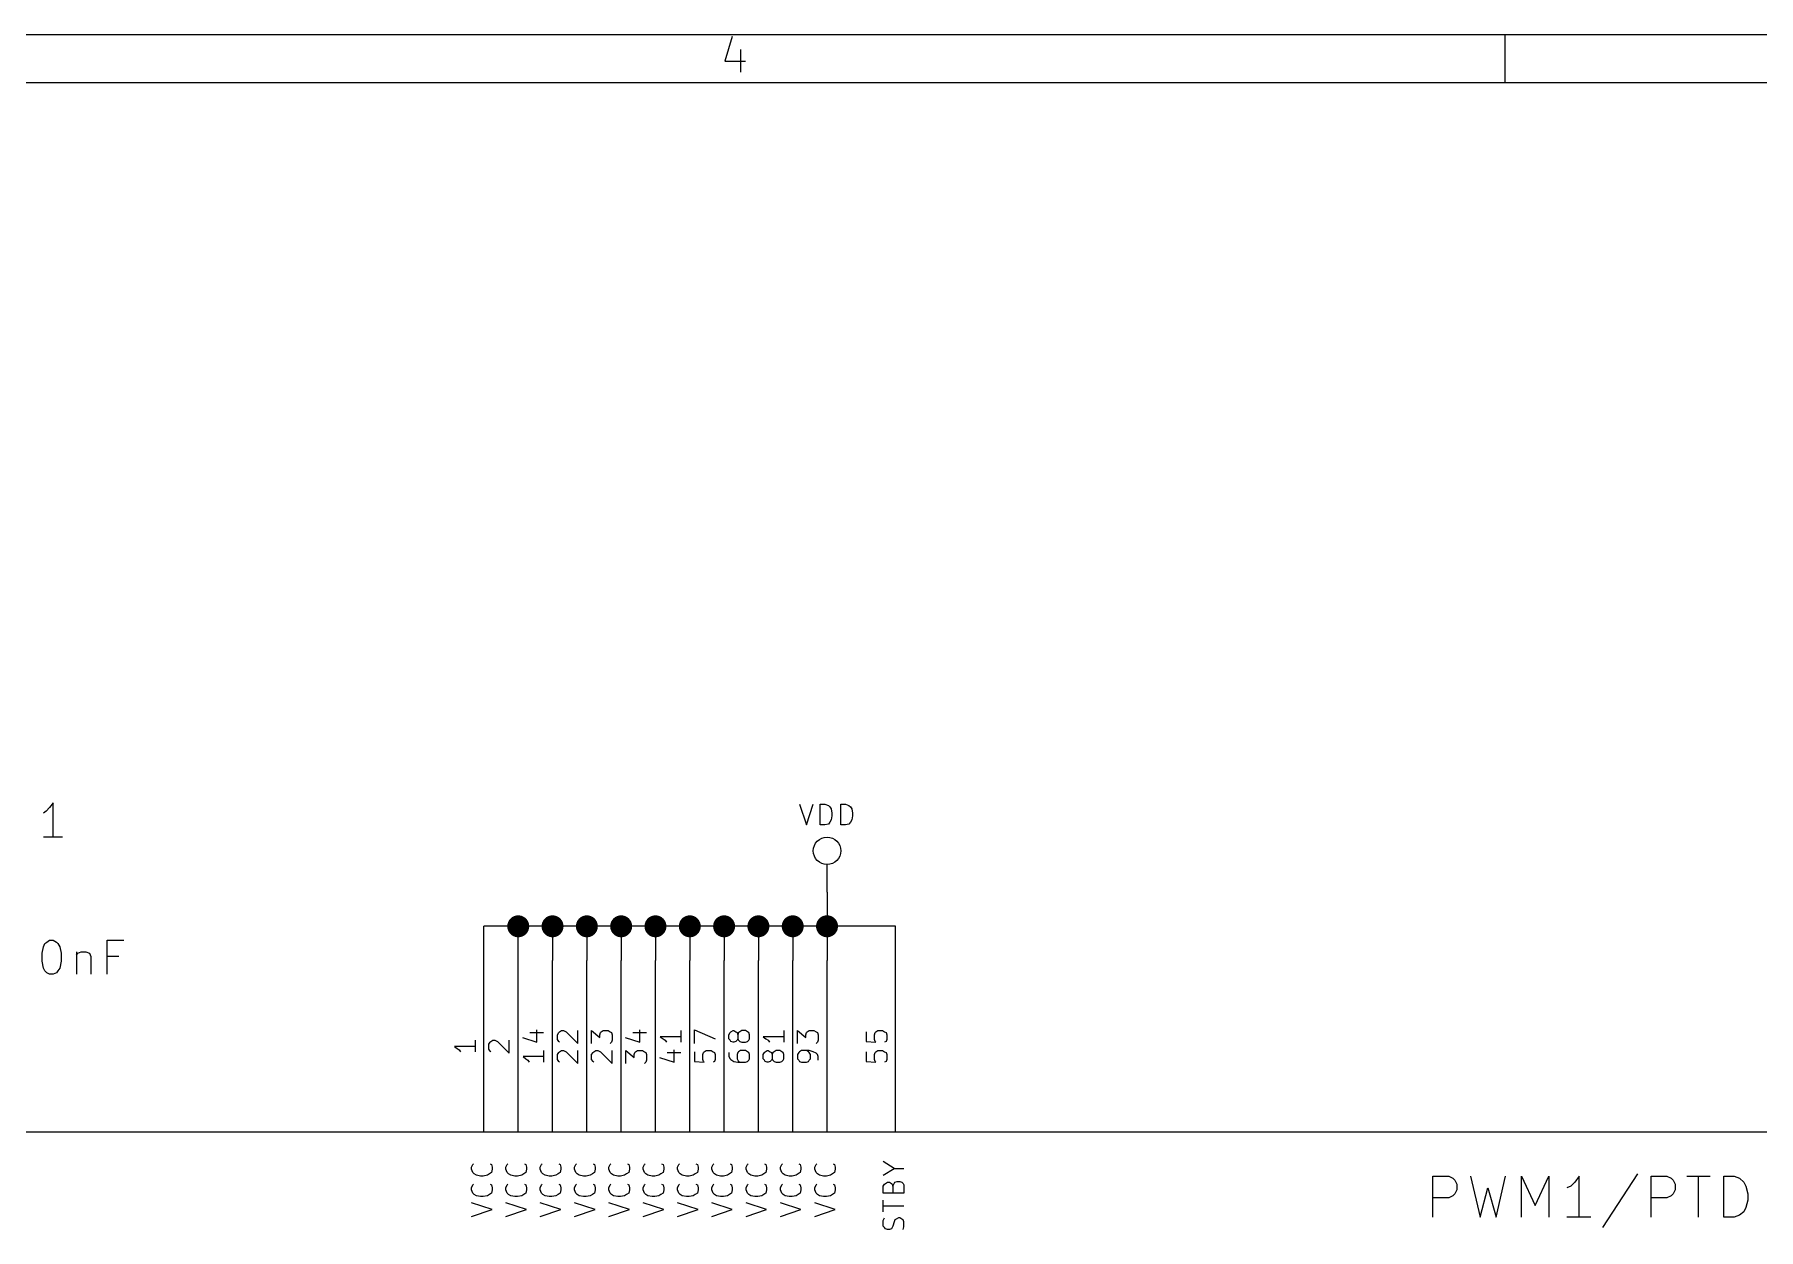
# Model space of a CAD drawing. Extents: x 4000 to 161350, y 4000 to 113000.
# Drawn here: x 72450 to 97575, y 95580 to 113000 of the extents above; entities that cross this region are included whole.
import ezdxf

# ---------------------------------------------------------------- set-up
doc = ezdxf.new("R2010")
doc.units = 0
for name, color, linetype in [('BLACK', 1, 'CONTINUOUS'), ('CYAN', 4, 'CONTINUOUS'), ('GREEN', 3, 'CONTINUOUS'), ('RED', 5, 'CONTINUOUS')]:
    doc.layers.add(name, color=color, linetype=linetype)

msp = doc.modelspace()

# ---------------------------------------------------------------- linework, layer by layer
at = {"layer": 'BLACK'}
for p, q in [((4000, 113000), (161350, 113000)), ((82620, 112970), (82510, 112610)), ((93880, 113000), (93880, 112300)), ((82510, 112610), (82810, 112610)), ((82740, 112780), (82740, 112450)), ((4700, 112300), (160650, 112300))]:
    msp.add_line(p, q, dxfattribs=at)
at = {"layer": 'CYAN'}
for p, q in [((72720, 101800), (72670, 101730)), ((72720, 101300), (72720, 101800)), ((83600, 101780), (83700, 101480)), ((83700, 101480), (83800, 101780)), ((83900, 101480), (83900, 101780)), ((83900, 101780), (83970, 101780)), ((83970, 101780), (84020, 101760)), ((84020, 101760), (84040, 101740)), ((84200, 101480), (84200, 101780)), ((84200, 101780), (84270, 101780)), ((84270, 101780), (84320, 101760)), ((84320, 101760), (84340, 101740)), ((72620, 101680), (72580, 101650)), ((72670, 101730), (72620, 101680)), ((84040, 101520), (84020, 101490)), ((84040, 101740), (84060, 101710)), ((84060, 101550), (84040, 101520)), ((84060, 101710), (84070, 101650)), ((84070, 101610), (84060, 101550)), ((84070, 101650), (84070, 101610)), ((84340, 101520), (84320, 101490)), ((84340, 101740), (84360, 101710)), ((84360, 101550), (84340, 101520)), ((84360, 101710), (84370, 101650)), ((84370, 101610), (84360, 101550)), ((84370, 101650), (84370, 101610)), ((72860, 101300), (72580, 101300)), ((83970, 101480), (83900, 101480)), ((84020, 101490), (83970, 101480)), ((84270, 101480), (84200, 101480)), ((84320, 101490), (84270, 101480)), ((72580, 99700), (72600, 99750)), ((72600, 99750), (72630, 99770)), ((72630, 99770), (72670, 99800)), ((72670, 99800), (72720, 99800)), ((72720, 99800), (72770, 99770)), ((72770, 99770), (72790, 99750)), ((72790, 99750), (72820, 99700)), ((73510, 99300), (73510, 99800)), ((73510, 99800), (73750, 99800)), ((72560, 99610), (72580, 99700)), ((72560, 99490), (72560, 99610)), ((72820, 99700), (72840, 99610)), ((72840, 99610), (72840, 99490)), ((73060, 99630), (73060, 99300)), ((73060, 99580), (73080, 99610)), ((73080, 99610), (73130, 99630)), ((73130, 99630), (73200, 99630)), ((73200, 99630), (73250, 99610)), ((73250, 99610), (73270, 99560)), ((73270, 99560), (73270, 99300)), ((73680, 99560), (73510, 99560)), ((72580, 99390), (72560, 99490)), ((72600, 99350), (72580, 99390)), ((72630, 99320), (72600, 99350)), ((72670, 99300), (72630, 99320)), ((72720, 99300), (72670, 99300)), ((72770, 99320), (72720, 99300)), ((72790, 99350), (72770, 99320)), ((72820, 99390), (72790, 99350)), ((72840, 99490), (72820, 99390)), ((78820, 96490), (78840, 96530)), ((78820, 96460), (78820, 96490)), ((78840, 96530), (78850, 96540)), ((79090, 96540), (79110, 96530)), ((79110, 96530), (79120, 96490)), ((79120, 96490), (79120, 96460)), ((79320, 96490), (79340, 96530)), ((79320, 96460), (79320, 96490)), ((79340, 96530), (79350, 96540)), ((79590, 96540), (79610, 96530)), ((79610, 96530), (79620, 96490)), ((79620, 96490), (79620, 96460)), ((79820, 96490), (79840, 96530)), ((79820, 96460), (79820, 96490)), ((79840, 96530), (79850, 96540)), ((80090, 96540), (80110, 96530)), ((80110, 96530), (80120, 96490)), ((80120, 96490), (80120, 96460)), ((80320, 96490), (80340, 96530)), ((80320, 96460), (80320, 96490)), ((80340, 96530), (80350, 96540)), ((80590, 96540), (80610, 96530)), ((80610, 96530), (80620, 96490)), ((80620, 96490), (80620, 96460)), ((80820, 96490), (80840, 96530)), ((80820, 96460), (80820, 96490)), ((80840, 96530), (80850, 96540)), ((81090, 96540), (81110, 96530)), ((81110, 96530), (81120, 96490)), ((81120, 96490), (81120, 96460)), ((81320, 96490), (81340, 96530)), ((81320, 96460), (81320, 96490)), ((81340, 96530), (81350, 96540)), ((81590, 96540), (81610, 96530)), ((81610, 96530), (81620, 96490)), ((81620, 96490), (81620, 96460)), ((81820, 96490), (81840, 96530)), ((81820, 96460), (81820, 96490)), ((81840, 96530), (81850, 96540)), ((82090, 96540), (82110, 96530)), ((82110, 96530), (82120, 96490)), ((82120, 96490), (82120, 96460)), ((82320, 96490), (82340, 96530)), ((82320, 96460), (82320, 96490)), ((82340, 96530), (82350, 96540)), ((82590, 96540), (82610, 96530)), ((82610, 96530), (82620, 96490)), ((82620, 96490), (82620, 96460)), ((82820, 96490), (82840, 96530)), ((82820, 96460), (82820, 96490)), ((82840, 96530), (82850, 96540)), ((83090, 96540), (83110, 96530)), ((83110, 96530), (83120, 96490)), ((83120, 96490), (83120, 96460)), ((83320, 96490), (83340, 96530)), ((83320, 96460), (83320, 96490)), ((83340, 96530), (83350, 96540)), ((83590, 96540), (83610, 96530)), ((83610, 96530), (83620, 96490)), ((83620, 96490), (83620, 96460)), ((83820, 96490), (83840, 96530)), ((83820, 96460), (83820, 96490)), ((83840, 96530), (83850, 96540)), ((84090, 96540), (84110, 96530)), ((84110, 96530), (84120, 96490)), ((84120, 96490), (84120, 96460)), ((84980, 96470), (84820, 96570)), ((78840, 96410), (78820, 96460)), ((78820, 96190), (78840, 96230)), ((78860, 96390), (78840, 96410)), ((78840, 96230), (78850, 96240)), ((78890, 96370), (78860, 96390)), ((78950, 96360), (78890, 96370)), ((78990, 96360), (78950, 96360)), ((79050, 96370), (78990, 96360)), ((79080, 96390), (79050, 96370)), ((79110, 96410), (79080, 96390)), ((79090, 96240), (79110, 96230)), ((79120, 96460), (79110, 96410)), ((79110, 96230), (79120, 96190)), ((79340, 96410), (79320, 96460)), ((79320, 96190), (79340, 96230)), ((79360, 96390), (79340, 96410)), ((79340, 96230), (79350, 96240)), ((79390, 96370), (79360, 96390)), ((79450, 96360), (79390, 96370)), ((79490, 96360), (79450, 96360)), ((79550, 96370), (79490, 96360)), ((79580, 96390), (79550, 96370)), ((79610, 96410), (79580, 96390)), ((79590, 96240), (79610, 96230)), ((79620, 96460), (79610, 96410)), ((79610, 96230), (79620, 96190)), ((79840, 96410), (79820, 96460)), ((79820, 96190), (79840, 96230)), ((79860, 96390), (79840, 96410)), ((79840, 96230), (79850, 96240)), ((79890, 96370), (79860, 96390)), ((79950, 96360), (79890, 96370)), ((79990, 96360), (79950, 96360)), ((80050, 96370), (79990, 96360)), ((80080, 96390), (80050, 96370)), ((80110, 96410), (80080, 96390)), ((80090, 96240), (80110, 96230)), ((80120, 96460), (80110, 96410)), ((80110, 96230), (80120, 96190)), ((80340, 96410), (80320, 96460)), ((80320, 96190), (80340, 96230)), ((80360, 96390), (80340, 96410)), ((80340, 96230), (80350, 96240)), ((80390, 96370), (80360, 96390)), ((80450, 96360), (80390, 96370)), ((80490, 96360), (80450, 96360)), ((80550, 96370), (80490, 96360)), ((80580, 96390), (80550, 96370)), ((80610, 96410), (80580, 96390)), ((80590, 96240), (80610, 96230)), ((80620, 96460), (80610, 96410)), ((80610, 96230), (80620, 96190)), ((80840, 96410), (80820, 96460)), ((80820, 96190), (80840, 96230)), ((80860, 96390), (80840, 96410)), ((80840, 96230), (80850, 96240)), ((80890, 96370), (80860, 96390)), ((80950, 96360), (80890, 96370)), ((80990, 96360), (80950, 96360)), ((81050, 96370), (80990, 96360)), ((81080, 96390), (81050, 96370)), ((81110, 96410), (81080, 96390)), ((81090, 96240), (81110, 96230)), ((81120, 96460), (81110, 96410)), ((81110, 96230), (81120, 96190)), ((81340, 96410), (81320, 96460)), ((81320, 96190), (81340, 96230)), ((81360, 96390), (81340, 96410)), ((81340, 96230), (81350, 96240)), ((81390, 96370), (81360, 96390)), ((81450, 96360), (81390, 96370)), ((81490, 96360), (81450, 96360)), ((81550, 96370), (81490, 96360)), ((81580, 96390), (81550, 96370)), ((81610, 96410), (81580, 96390)), ((81590, 96240), (81610, 96230)), ((81620, 96460), (81610, 96410)), ((81610, 96230), (81620, 96190)), ((81840, 96410), (81820, 96460)), ((81820, 96190), (81840, 96230)), ((81860, 96390), (81840, 96410)), ((81840, 96230), (81850, 96240)), ((81890, 96370), (81860, 96390)), ((81950, 96360), (81890, 96370)), ((81990, 96360), (81950, 96360)), ((82050, 96370), (81990, 96360)), ((82080, 96390), (82050, 96370)), ((82110, 96410), (82080, 96390)), ((82090, 96240), (82110, 96230)), ((82120, 96460), (82110, 96410)), ((82110, 96230), (82120, 96190)), ((82340, 96410), (82320, 96460)), ((82320, 96190), (82340, 96230)), ((82360, 96390), (82340, 96410)), ((82340, 96230), (82350, 96240)), ((82390, 96370), (82360, 96390)), ((82450, 96360), (82390, 96370)), ((82490, 96360), (82450, 96360)), ((82550, 96370), (82490, 96360)), ((82580, 96390), (82550, 96370)), ((82610, 96410), (82580, 96390)), ((82590, 96240), (82610, 96230)), ((82620, 96460), (82610, 96410)), ((82610, 96230), (82620, 96190)), ((82840, 96410), (82820, 96460)), ((82820, 96190), (82840, 96230)), ((82860, 96390), (82840, 96410)), ((82840, 96230), (82850, 96240)), ((82890, 96370), (82860, 96390)), ((82950, 96360), (82890, 96370)), ((82990, 96360), (82950, 96360)), ((83050, 96370), (82990, 96360)), ((83080, 96390), (83050, 96370)), ((83110, 96410), (83080, 96390)), ((83090, 96240), (83110, 96230)), ((83120, 96460), (83110, 96410)), ((83110, 96230), (83120, 96190)), ((83340, 96410), (83320, 96460)), ((83320, 96190), (83340, 96230)), ((83360, 96390), (83340, 96410)), ((83340, 96230), (83350, 96240)), ((83390, 96370), (83360, 96390)), ((83450, 96360), (83390, 96370)), ((83490, 96360), (83450, 96360)), ((83550, 96370), (83490, 96360)), ((83580, 96390), (83550, 96370)), ((83610, 96410), (83580, 96390)), ((83590, 96240), (83610, 96230)), ((83620, 96460), (83610, 96410)), ((83610, 96230), (83620, 96190)), ((83840, 96410), (83820, 96460)), ((83820, 96190), (83840, 96230)), ((83860, 96390), (83840, 96410)), ((83840, 96230), (83850, 96240)), ((83890, 96370), (83860, 96390)), ((83950, 96360), (83890, 96370)), ((83990, 96360), (83950, 96360)), ((84050, 96370), (83990, 96360)), ((84080, 96390), (84050, 96370)), ((84110, 96410), (84080, 96390)), ((84090, 96240), (84110, 96230)), ((84120, 96460), (84110, 96410)), ((84110, 96230), (84120, 96190)), ((84820, 96370), (84980, 96470)), ((84820, 96210), (84840, 96240)), ((84840, 96240), (84850, 96250)), ((84850, 96250), (84880, 96270)), ((84880, 96270), (84910, 96270)), ((84910, 96270), (84940, 96250)), ((84940, 96250), (84950, 96240)), ((84950, 96240), (84960, 96210)), ((84960, 96210), (84980, 96250)), ((84980, 96470), (85120, 96470)), ((84980, 96250), (84990, 96270)), ((84990, 96270), (85020, 96280)), ((85020, 96280), (85060, 96280)), ((85060, 96280), (85090, 96270)), ((85090, 96270), (85110, 96250)), ((85110, 96250), (85120, 96230)), ((85120, 96230), (85120, 96110)), ((92830, 95760), (92830, 96360)), ((92830, 96360), (93060, 96360)), ((93060, 96360), (93120, 96330)), ((93120, 96330), (93150, 96300)), ((93150, 96300), (93180, 96240)), ((93180, 96240), (93180, 96160)), ((93380, 96360), (93520, 95760)), ((93750, 95760), (93890, 96360)), ((94120, 95760), (94120, 96360)), ((94120, 96360), (94320, 95930)), ((94320, 95930), (94520, 96360)), ((94520, 96360), (94520, 95760)), ((94900, 96270), (94840, 96210)), ((94960, 96360), (94900, 96270)), ((94960, 95760), (94960, 96360)), ((95810, 96390), (95300, 95610)), ((96010, 95760), (96010, 96360)), ((96010, 96360), (96240, 96360)), ((96240, 96360), (96300, 96330)), ((96300, 96330), (96330, 96300)), ((96330, 96300), (96360, 96240)), ((96360, 96240), (96360, 96160)), ((96530, 96360), (96870, 96360)), ((96700, 95760), (96700, 96360)), ((97070, 95760), (97070, 96360)), ((97070, 96360), (97220, 96360)), ((97220, 96360), (97300, 96330)), ((97300, 96330), (97360, 96270)), ((97360, 96270), (97390, 96210)), ((78820, 96160), (78820, 96190)), ((78840, 96110), (78820, 96160)), ((78860, 96090), (78840, 96110)), ((78890, 96070), (78860, 96090)), ((78950, 96060), (78890, 96070)), ((78990, 96060), (78950, 96060)), ((79050, 96070), (78990, 96060)), ((79080, 96090), (79050, 96070)), ((79110, 96110), (79080, 96090)), ((79120, 96160), (79110, 96110)), ((79120, 96190), (79120, 96160)), ((79320, 96160), (79320, 96190)), ((79340, 96110), (79320, 96160)), ((79360, 96090), (79340, 96110)), ((79390, 96070), (79360, 96090)), ((79450, 96060), (79390, 96070)), ((79490, 96060), (79450, 96060)), ((79550, 96070), (79490, 96060)), ((79580, 96090), (79550, 96070)), ((79610, 96110), (79580, 96090)), ((79620, 96160), (79610, 96110)), ((79620, 96190), (79620, 96160)), ((79820, 96160), (79820, 96190)), ((79840, 96110), (79820, 96160)), ((79860, 96090), (79840, 96110)), ((79890, 96070), (79860, 96090)), ((79950, 96060), (79890, 96070)), ((79990, 96060), (79950, 96060)), ((80050, 96070), (79990, 96060)), ((80080, 96090), (80050, 96070)), ((80110, 96110), (80080, 96090)), ((80120, 96160), (80110, 96110)), ((80120, 96190), (80120, 96160)), ((80320, 96160), (80320, 96190)), ((80340, 96110), (80320, 96160)), ((80360, 96090), (80340, 96110)), ((80390, 96070), (80360, 96090)), ((80450, 96060), (80390, 96070)), ((80490, 96060), (80450, 96060)), ((80550, 96070), (80490, 96060)), ((80580, 96090), (80550, 96070)), ((80610, 96110), (80580, 96090)), ((80620, 96160), (80610, 96110)), ((80620, 96190), (80620, 96160)), ((80820, 96160), (80820, 96190)), ((80840, 96110), (80820, 96160)), ((80860, 96090), (80840, 96110)), ((80890, 96070), (80860, 96090)), ((80950, 96060), (80890, 96070)), ((80990, 96060), (80950, 96060)), ((81050, 96070), (80990, 96060)), ((81080, 96090), (81050, 96070)), ((81110, 96110), (81080, 96090)), ((81120, 96160), (81110, 96110)), ((81120, 96190), (81120, 96160)), ((81320, 96160), (81320, 96190)), ((81340, 96110), (81320, 96160)), ((81360, 96090), (81340, 96110)), ((81390, 96070), (81360, 96090)), ((81450, 96060), (81390, 96070)), ((81490, 96060), (81450, 96060)), ((81550, 96070), (81490, 96060)), ((81580, 96090), (81550, 96070)), ((81610, 96110), (81580, 96090)), ((81620, 96160), (81610, 96110)), ((81620, 96190), (81620, 96160)), ((81820, 96160), (81820, 96190)), ((81840, 96110), (81820, 96160)), ((81860, 96090), (81840, 96110)), ((81890, 96070), (81860, 96090)), ((81950, 96060), (81890, 96070)), ((81990, 96060), (81950, 96060)), ((82050, 96070), (81990, 96060)), ((82080, 96090), (82050, 96070)), ((82110, 96110), (82080, 96090)), ((82120, 96160), (82110, 96110)), ((82120, 96190), (82120, 96160)), ((82320, 96160), (82320, 96190)), ((82340, 96110), (82320, 96160)), ((82360, 96090), (82340, 96110)), ((82390, 96070), (82360, 96090)), ((82450, 96060), (82390, 96070)), ((82490, 96060), (82450, 96060)), ((82550, 96070), (82490, 96060)), ((82580, 96090), (82550, 96070)), ((82610, 96110), (82580, 96090)), ((82620, 96160), (82610, 96110)), ((82620, 96190), (82620, 96160)), ((82820, 96160), (82820, 96190)), ((82840, 96110), (82820, 96160)), ((82860, 96090), (82840, 96110)), ((82890, 96070), (82860, 96090)), ((82950, 96060), (82890, 96070)), ((82990, 96060), (82950, 96060)), ((83050, 96070), (82990, 96060)), ((83080, 96090), (83050, 96070)), ((83110, 96110), (83080, 96090)), ((83120, 96160), (83110, 96110)), ((83120, 96190), (83120, 96160)), ((83320, 96160), (83320, 96190)), ((83340, 96110), (83320, 96160)), ((83360, 96090), (83340, 96110)), ((83390, 96070), (83360, 96090)), ((83450, 96060), (83390, 96070)), ((83490, 96060), (83450, 96060)), ((83550, 96070), (83490, 96060)), ((83580, 96090), (83550, 96070)), ((83610, 96110), (83580, 96090)), ((83620, 96160), (83610, 96110)), ((83620, 96190), (83620, 96160)), ((83820, 96160), (83820, 96190)), ((83840, 96110), (83820, 96160)), ((83860, 96090), (83840, 96110)), ((83890, 96070), (83860, 96090)), ((83950, 96060), (83890, 96070)), ((83990, 96060), (83950, 96060)), ((84050, 96070), (83990, 96060)), ((84080, 96090), (84050, 96070)), ((84110, 96110), (84080, 96090)), ((84120, 96160), (84110, 96110)), ((84120, 96190), (84120, 96160)), ((84820, 96110), (84820, 96210)), ((85120, 96110), (84820, 96110)), ((84820, 95840), (84820, 96010)), ((84960, 96210), (84960, 96110)), ((93060, 96040), (92830, 96040)), ((93120, 96070), (93060, 96040)), ((93150, 96100), (93120, 96070)), ((93180, 96160), (93150, 96100)), ((93520, 95760), (93630, 96190)), ((93630, 96190), (93750, 95760)), ((94840, 96210), (94780, 96190)), ((96240, 96040), (96010, 96040)), ((96300, 96070), (96240, 96040)), ((96330, 96100), (96300, 96070)), ((96360, 96160), (96330, 96100)), ((97390, 96210), (97420, 96100)), ((97420, 96010), (97390, 95900)), ((97420, 96100), (97420, 96010)), ((79120, 95870), (78820, 95970)), ((78820, 95770), (79120, 95870)), ((79620, 95870), (79320, 95970)), ((79320, 95770), (79620, 95870)), ((80120, 95870), (79820, 95970)), ((79820, 95770), (80120, 95870)), ((80620, 95870), (80320, 95970)), ((80320, 95770), (80620, 95870)), ((81120, 95870), (80820, 95970)), ((80820, 95770), (81120, 95870)), ((81620, 95870), (81320, 95970)), ((81320, 95770), (81620, 95870)), ((82120, 95870), (81820, 95970)), ((81820, 95770), (82120, 95870)), ((82620, 95870), (82320, 95970)), ((82320, 95770), (82620, 95870)), ((83120, 95870), (82820, 95970)), ((82820, 95770), (83120, 95870)), ((83620, 95870), (83320, 95970)), ((83320, 95770), (83620, 95870)), ((84120, 95870), (83820, 95970)), ((83820, 95770), (84120, 95870)), ((85120, 95920), (84820, 95920)), ((84820, 95710), (84840, 95750)), ((85010, 95730), (84990, 95720)), ((85040, 95750), (85010, 95730)), ((85060, 95750), (85040, 95750)), ((85090, 95730), (85060, 95750)), ((85110, 95720), (85090, 95730)), ((95130, 95760), (94780, 95760)), ((97220, 95760), (97070, 95760)), ((97300, 95790), (97220, 95760)), ((97360, 95840), (97300, 95790)), ((97390, 95900), (97360, 95840)), ((84820, 95630), (84820, 95710)), ((84840, 95610), (84820, 95630)), ((84850, 95590), (84840, 95610)), ((84880, 95580), (84850, 95590)), ((84910, 95580), (84880, 95580)), ((84940, 95590), (84910, 95580)), ((84950, 95610), (84940, 95590)), ((84960, 95630), (84950, 95610)), ((84980, 95690), (84960, 95630)), ((84990, 95720), (84980, 95690)), ((85120, 95690), (85110, 95720)), ((85110, 95580), (85120, 95620)), ((85120, 95620), (85120, 95690))]:
    msp.add_line(p, q, dxfattribs=at)
at = {"layer": 'GREEN'}
for p, q in [((84000, 100500), (84000, 99500)), ((79000, 99500), (79000, 100000)), ((85000, 100000), (79000, 100000)), ((79500, 99500), (79500, 100000)), ((80000, 100000), (80000, 99500)), ((80500, 100000), (80500, 99500)), ((81000, 100000), (81000, 99500)), ((81500, 100000), (81500, 99500)), ((82000, 100000), (82000, 99500)), ((82500, 100000), (82500, 99500)), ((83000, 100000), (83000, 99500)), ((83500, 100000), (83500, 99500)), ((85000, 99500), (85000, 100000))]:
    msp.add_line(p, q, dxfattribs=at)
at = {"layer": 'GREEN', "const_width": 160}
for points in [[(79420, 100000, 1), (79580, 100000, 1)], [(79920, 100000, 1), (80080, 100000, 1)], [(80420, 100000, 1), (80580, 100000, 1)], [(80920, 100000, 1), (81080, 100000, 1)], [(81420, 100000, 1), (81580, 100000, 1)], [(81920, 100000, 1), (82080, 100000, 1)], [(82420, 100000, 1), (82580, 100000, 1)], [(82920, 100000, 1), (83080, 100000, 1)], [(83420, 100000, 1), (83580, 100000, 1)], [(83920, 100000, 1), (84080, 100000, 1)]]:
    msp.add_lwpolyline(points, format="xyb", close=True, dxfattribs=at)
at = {"layer": 'RED'}
for p, q in [((84000, 100500), (84000, 100900)), ((79000, 97000), (79000, 99500)), ((79500, 97000), (79500, 99500)), ((80000, 97000), (80000, 99500)), ((80500, 97000), (80500, 99500)), ((81000, 97000), (81000, 99500)), ((81500, 97000), (81500, 99500)), ((82000, 97000), (82000, 99500)), ((82500, 97000), (82500, 99500)), ((83000, 97000), (83000, 99500)), ((83500, 97000), (83500, 99500)), ((84000, 97000), (84000, 99500)), ((85000, 97000), (85000, 99500)), ((79770, 98310), (79770, 98490)), ((81270, 98310), (81270, 98490)), ((82070, 98290), (82070, 98490)), ((82070, 98490), (82370, 98360)), ((78870, 98250), (78570, 98250)), ((78570, 98250), (78610, 98220)), ((78870, 98340), (78870, 98170)), ((79070, 98280), (79090, 98310)), ((79070, 98210), (79070, 98280)), ((79090, 98310), (79100, 98320)), ((79100, 98320), (79130, 98340)), ((79130, 98340), (79160, 98340)), ((79160, 98340), (79200, 98320)), ((79200, 98320), (79370, 98150)), ((79370, 98150), (79370, 98340)), ((79560, 98380), (79770, 98310)), ((79670, 98450), (79870, 98450)), ((80070, 98420), (80090, 98450)), ((80070, 98350), (80070, 98420)), ((80090, 98320), (80070, 98350)), ((80090, 98450), (80100, 98460)), ((80100, 98310), (80090, 98320)), ((80100, 98460), (80130, 98480)), ((80130, 98480), (80160, 98480)), ((80160, 98480), (80200, 98460)), ((80200, 98460), (80370, 98290)), ((80370, 98290), (80370, 98480)), ((80570, 98290), (80570, 98480)), ((80570, 98480), (80690, 98380)), ((80690, 98420), (80700, 98450)), ((80690, 98380), (80690, 98420)), ((80700, 98450), (80710, 98460)), ((80710, 98460), (80740, 98480)), ((80740, 98480), (80810, 98480)), ((80810, 98480), (80840, 98460)), ((80840, 98460), (80860, 98450)), ((80860, 98310), (80840, 98290)), ((80860, 98450), (80870, 98420)), ((80870, 98340), (80860, 98310)), ((80870, 98420), (80870, 98340)), ((81060, 98380), (81270, 98310)), ((81170, 98450), (81370, 98450)), ((81870, 98390), (81570, 98390)), ((81570, 98390), (81610, 98360)), ((81610, 98360), (81640, 98340)), ((81640, 98340), (81660, 98310)), ((81870, 98480), (81870, 98310)), ((82570, 98420), (82590, 98450)), ((82570, 98360), (82570, 98420)), ((82590, 98340), (82570, 98360)), ((82590, 98450), (82600, 98460)), ((82600, 98320), (82590, 98340)), ((82600, 98460), (82630, 98480)), ((82630, 98310), (82600, 98320)), ((82630, 98480), (82640, 98480)), ((82640, 98310), (82630, 98310)), ((82640, 98480), (82670, 98460)), ((82670, 98320), (82640, 98310)), ((82670, 98460), (82690, 98450)), ((82690, 98340), (82670, 98320)), ((82690, 98450), (82700, 98420)), ((82700, 98360), (82690, 98340)), ((82710, 98450), (82700, 98420)), ((82700, 98420), (82700, 98360)), ((82700, 98360), (82710, 98340)), ((82730, 98460), (82710, 98450)), ((82710, 98340), (82730, 98320)), ((82760, 98480), (82730, 98460)), ((82730, 98320), (82760, 98310)), ((82810, 98480), (82760, 98480)), ((82760, 98310), (82810, 98310)), ((82840, 98460), (82810, 98480)), ((82810, 98310), (82840, 98320)), ((82860, 98450), (82840, 98460)), ((82840, 98320), (82860, 98340)), ((82870, 98420), (82860, 98450)), ((82860, 98340), (82870, 98360)), ((82870, 98360), (82870, 98420)), ((83370, 98390), (83070, 98390)), ((83070, 98390), (83110, 98360)), ((83110, 98360), (83140, 98340)), ((83140, 98340), (83160, 98310)), ((83370, 98480), (83370, 98310)), ((83570, 98290), (83570, 98480)), ((83570, 98480), (83690, 98380)), ((83690, 98420), (83700, 98450)), ((83690, 98380), (83690, 98420)), ((83700, 98450), (83710, 98460)), ((83710, 98460), (83740, 98480)), ((83740, 98480), (83810, 98480)), ((83810, 98480), (83840, 98460)), ((83840, 98460), (83860, 98450)), ((83860, 98310), (83840, 98290)), ((83860, 98450), (83870, 98420)), ((83870, 98340), (83860, 98310)), ((83870, 98420), (83870, 98340)), ((84570, 98460), (84570, 98320)), ((84570, 98320), (84710, 98310)), ((84690, 98420), (84700, 98450)), ((84690, 98350), (84690, 98420)), ((84700, 98320), (84690, 98350)), ((84700, 98450), (84710, 98460)), ((84710, 98310), (84700, 98320)), ((84710, 98460), (84740, 98480)), ((84740, 98480), (84810, 98480)), ((84810, 98480), (84840, 98460)), ((84840, 98460), (84860, 98450)), ((84860, 98320), (84840, 98310)), ((84860, 98450), (84870, 98420)), ((84870, 98350), (84860, 98320)), ((84870, 98420), (84870, 98350)), ((78610, 98220), (78640, 98200)), ((78640, 98200), (78660, 98170)), ((79090, 98180), (79070, 98210)), ((79100, 98170), (79090, 98180)), ((79870, 98100), (79570, 98100)), ((79570, 98100), (79610, 98070)), ((79610, 98070), (79640, 98050)), ((79640, 98050), (79660, 98020)), ((79870, 98190), (79870, 98020)), ((80070, 98130), (80090, 98160)), ((80070, 98060), (80070, 98130)), ((80090, 98030), (80070, 98060)), ((80090, 98160), (80100, 98170)), ((80100, 98020), (80090, 98030)), ((80100, 98170), (80130, 98190)), ((80130, 98190), (80160, 98190)), ((80160, 98190), (80200, 98170)), ((80200, 98170), (80370, 98000)), ((80370, 98000), (80370, 98190)), ((80570, 98130), (80590, 98160)), ((80570, 98060), (80570, 98130)), ((80590, 98030), (80570, 98060)), ((80590, 98160), (80600, 98170)), ((80600, 98020), (80590, 98030)), ((80600, 98170), (80630, 98190)), ((80630, 98190), (80660, 98190)), ((80660, 98190), (80700, 98170)), ((80700, 98170), (80870, 98000)), ((80870, 98000), (80870, 98190)), ((81070, 98000), (81070, 98190)), ((81070, 98190), (81190, 98090)), ((81190, 98130), (81200, 98160)), ((81190, 98090), (81190, 98130)), ((81200, 98160), (81210, 98170)), ((81210, 98170), (81240, 98190)), ((81240, 98190), (81310, 98190)), ((81310, 98190), (81340, 98170)), ((81340, 98170), (81360, 98160)), ((81360, 98020), (81340, 98000)), ((81360, 98160), (81370, 98130)), ((81370, 98050), (81360, 98020)), ((81370, 98130), (81370, 98050)), ((81560, 98090), (81770, 98020)), ((81670, 98160), (81870, 98160)), ((81770, 98020), (81770, 98200)), ((82070, 98170), (82070, 98030)), ((82070, 98030), (82210, 98020)), ((82190, 98130), (82200, 98160)), ((82190, 98060), (82190, 98130)), ((82200, 98030), (82190, 98060)), ((82200, 98160), (82210, 98170)), ((82210, 98020), (82200, 98030)), ((82210, 98170), (82240, 98190)), ((82240, 98190), (82310, 98190)), ((82310, 98190), (82340, 98170)), ((82340, 98170), (82360, 98160)), ((82360, 98030), (82340, 98020)), ((82360, 98160), (82370, 98130)), ((82370, 98060), (82360, 98030)), ((82370, 98130), (82370, 98060)), ((82570, 98160), (82570, 98100)), ((82570, 98100), (82590, 98070)), ((82590, 98070), (82600, 98060)), ((82600, 98060), (82640, 98030)), ((82640, 98030), (82700, 98020)), ((82700, 98160), (82690, 98130)), ((82690, 98130), (82690, 98070)), ((82690, 98070), (82700, 98050)), ((82710, 98170), (82700, 98160)), ((82700, 98050), (82710, 98030)), ((82700, 98020), (82810, 98020)), ((82740, 98190), (82710, 98170)), ((82710, 98030), (82740, 98020)), ((82810, 98190), (82740, 98190)), ((82840, 98170), (82810, 98190)), ((82810, 98020), (82840, 98030)), ((82860, 98160), (82840, 98170)), ((82840, 98030), (82860, 98050)), ((82870, 98130), (82860, 98160)), ((82860, 98050), (82870, 98070)), ((82870, 98070), (82870, 98130)), ((83070, 98130), (83090, 98160)), ((83070, 98070), (83070, 98130)), ((83090, 98050), (83070, 98070)), ((83090, 98160), (83100, 98170)), ((83100, 98030), (83090, 98050)), ((83100, 98170), (83130, 98190)), ((83130, 98020), (83100, 98030)), ((83130, 98190), (83140, 98190)), ((83140, 98020), (83130, 98020)), ((83140, 98190), (83170, 98170)), ((83170, 98030), (83140, 98020)), ((83170, 98170), (83190, 98160)), ((83190, 98050), (83170, 98030)), ((83190, 98160), (83200, 98130)), ((83200, 98070), (83190, 98050)), ((83210, 98160), (83200, 98130)), ((83200, 98130), (83200, 98070)), ((83200, 98070), (83210, 98050)), ((83230, 98170), (83210, 98160)), ((83210, 98050), (83230, 98030)), ((83260, 98190), (83230, 98170)), ((83230, 98030), (83260, 98020)), ((83310, 98190), (83260, 98190)), ((83260, 98020), (83310, 98020)), ((83340, 98170), (83310, 98190)), ((83310, 98020), (83340, 98030)), ((83360, 98160), (83340, 98170)), ((83340, 98030), (83360, 98050)), ((83370, 98130), (83360, 98160)), ((83360, 98050), (83370, 98070)), ((83370, 98070), (83370, 98130)), ((83590, 98160), (83570, 98130)), ((83570, 98130), (83570, 98070)), ((83570, 98070), (83590, 98050)), ((83600, 98170), (83590, 98160)), ((83590, 98050), (83600, 98030)), ((83630, 98190), (83600, 98170)), ((83600, 98030), (83630, 98020)), ((83740, 98190), (83630, 98190)), ((83630, 98020), (83700, 98020)), ((83730, 98170), (83700, 98190)), ((83700, 98020), (83730, 98030)), ((83740, 98160), (83730, 98170)), ((83730, 98030), (83740, 98050)), ((83800, 98170), (83740, 98190)), ((83760, 98130), (83740, 98160)), ((83740, 98050), (83760, 98070)), ((83760, 98070), (83760, 98130)), ((83840, 98150), (83800, 98170)), ((83860, 98130), (83840, 98150)), ((83870, 98100), (83860, 98130)), ((83870, 98050), (83870, 98100)), ((84570, 98170), (84570, 98030)), ((84570, 98030), (84710, 98020)), ((84690, 98130), (84700, 98160)), ((84690, 98060), (84690, 98130)), ((84700, 98030), (84690, 98060)), ((84700, 98160), (84710, 98170)), ((84710, 98020), (84700, 98030)), ((84710, 98170), (84740, 98190)), ((84740, 98190), (84810, 98190)), ((84810, 98190), (84840, 98170)), ((84840, 98170), (84860, 98160)), ((84860, 98030), (84840, 98020)), ((84860, 98160), (84870, 98130)), ((84870, 98060), (84860, 98030)), ((84870, 98130), (84870, 98060)), ((98500, 97000), (64500, 97000))]:
    msp.add_line(p, q, dxfattribs=at)
msp.add_circle((84000, 101100), 200, dxfattribs=at)

doc.saveas('drawing.dxf')
